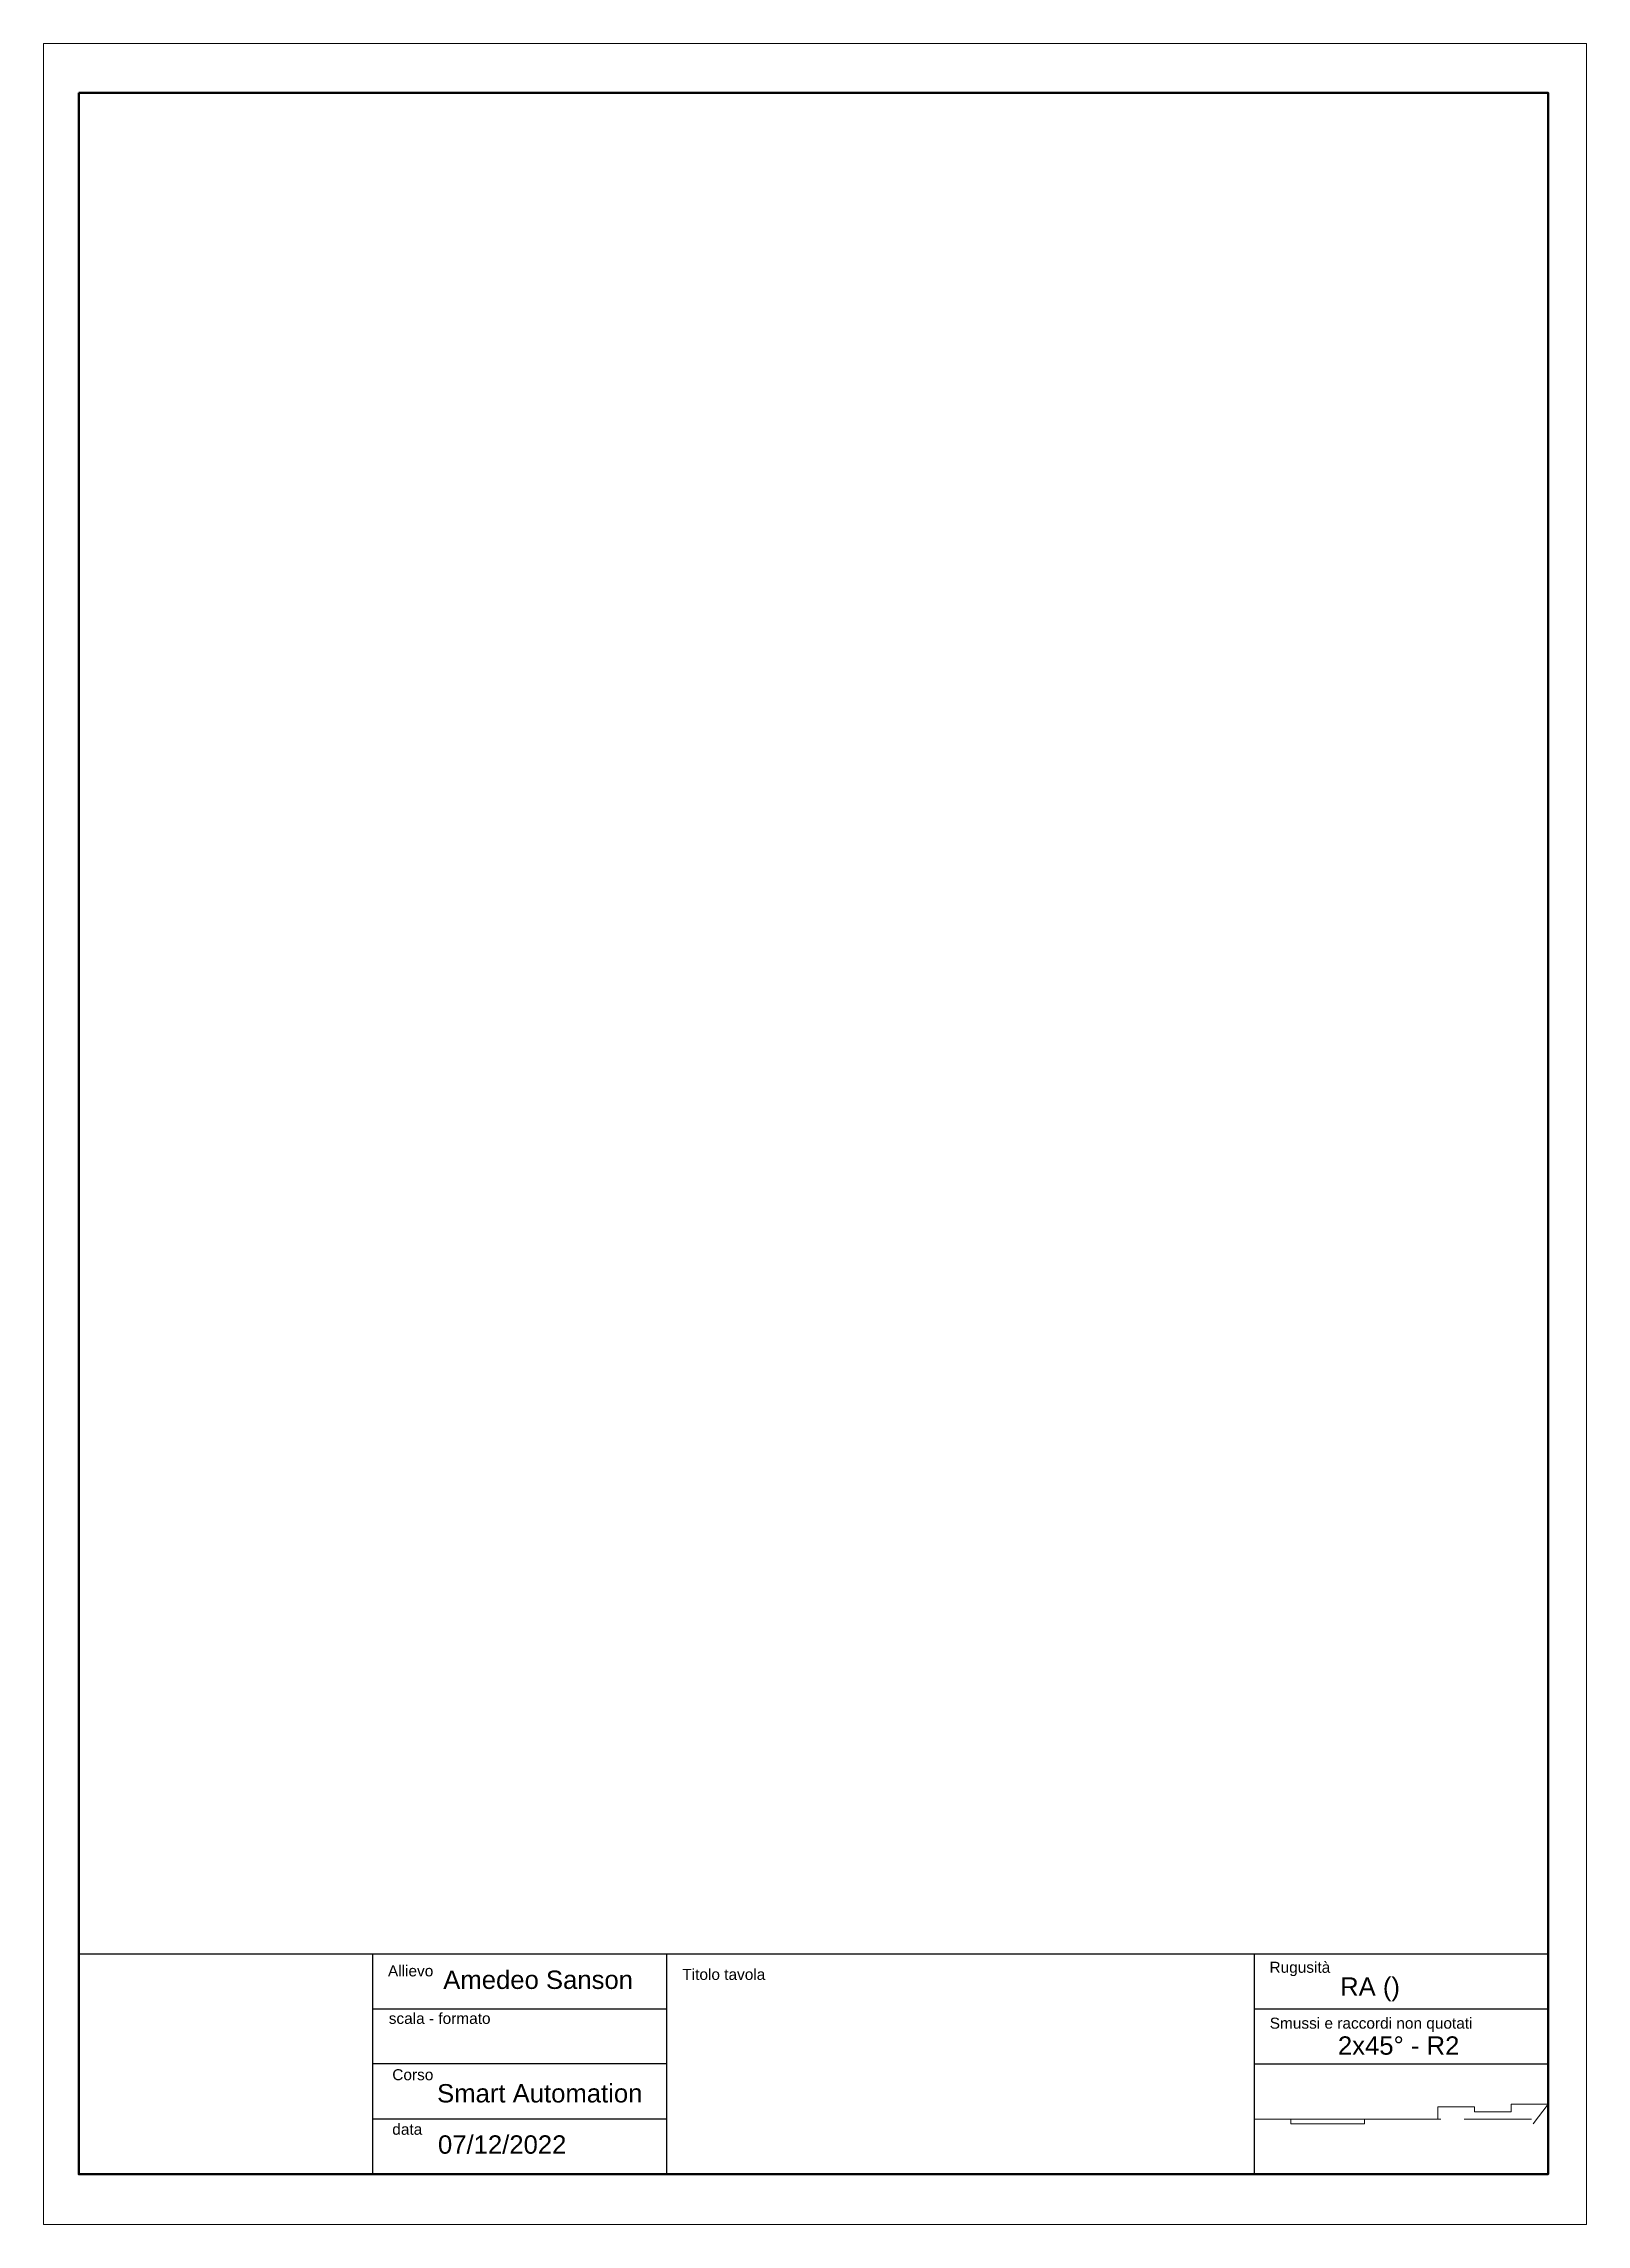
# Model space of a CAD drawing. Header units: millimetres. Extents: x 316 to 526, y 307 to 604.
import ezdxf

# ---------------------------------------------------------------- set-up
doc = ezdxf.new("R2010")
doc.units = ezdxf.units.MM
doc.linetypes.add('CENTRO2', pattern=[28.575, 19.05, -3.175, 3.175, -3.175])
for name, color, linetype, lineweight in [('01-Linea sottiile', 8, 'Continuous', 15), ('04-Linea assi', 4, 'CENTRO2', 15), ('07-Squadratura', 5, 'Continuous', 50), ('08-Foglio', 3, 'Continuous', 15)]:
    doc.layers.add(name, color=color, linetype=linetype, lineweight=lineweight)
doc.layers.add('09-Cartiglio', color=30, linetype='Continuous')
doc.styles.get("Standard").update_dxf_attribs({"font": 'arial.ttf'})

msp = doc.modelspace()

# ---------------------------------------------------------------- linework, layer by layer
at = {"layer": '01-Linea sottiile'}
for p, q in [((480.39, 321.49), (480.39, 321.49)), ((480.39, 321.49), (485.39, 321.49)), ((485.39, 321.49), (485.39, 320.86)), ((485.39, 320.86), (495.39, 320.86)), ((495.39, 320.86), (495.39, 321.49)), ((495.39, 321.49), (505.39, 321.49)), ((505.39, 321.49), (505.39, 323.15)), ((505.39, 323.15), (510.39, 323.15)), ((510.39, 323.15), (510.39, 322.46)), ((510.39, 322.46), (515.39, 322.46)), ((515.39, 322.46), (515.39, 323.52)), ((515.39, 323.52), (520.39, 323.52)), ((520.39, 323.52), (518.39, 320.86))]:
    msp.add_line(p, q, dxfattribs=at)
at = {"layer": '04-Linea assi'}
msp.add_line((480.39, 321.49), (518.16, 321.49), dxfattribs=at)
at = {"layer": '07-Squadratura'}
msp.add_lwpolyline([(320.39, 597.45), (520.39, 597.45), (520.39, 313.98), (320.39, 313.98)], close=True, dxfattribs=at)
at = {"layer": '08-Foglio'}
msp.add_lwpolyline([(315.61, 604.14), (525.61, 604.14), (525.61, 307.14), (315.61, 307.14)], close=True, dxfattribs=at)
at = {"layer": '09-Cartiglio'}
for p, q in [((320.39, 344.01), (360.39, 344.01)), ((360.39, 344.01), (360.39, 313.98)), ((360.39, 344.01), (400.39, 344.01)), ((360.39, 344.01), (360.39, 336.51)), ((400.39, 344.01), (480.39, 344.01)), ((400.39, 344.01), (400.39, 313.98)), ((480.39, 344.01), (520.39, 344.01)), ((480.39, 344.01), (480.39, 313.98)), ((360.39, 336.51), (400.39, 336.51)), ((400.39, 336.51), (400.39, 329.01)), ((480.39, 336.51), (520.39, 336.51)), ((400.39, 329.01), (360.39, 329.01)), ((360.39, 329.01), (360.39, 321.51)), ((480.39, 329.01), (520.39, 329.01)), ((360.39, 321.51), (400.39, 321.51))]:
    msp.add_line(p, q, dxfattribs=at)

# ---------------------------------------------------------------- texts
at = {"layer": '09-Cartiglio', "char_height": 1.5, "attachment_point": 1}
for s, insert, width in [('Allievo', (362.48, 342.42), 1.4841), ('Titolo tavola', (402.55, 341.94), 14.6775), ('Rugusità', (482.48, 342.91), 1.4841), ('scala - formato', (362.59, 335.95), 15.6373), ('Smussi e raccordi non quotati', (482.51, 335.3), 30.5081), ('Corso', (363.07, 328.28), 1.4841), ('data', (363.07, 320.85), 1.4841)]:
    msp.add_mtext(s, dxfattribs=dict(at, insert=insert, width=width))
at = {"layer": '09-Cartiglio', "char_height": 2.5, "attachment_point": 1}
for s, insert in [('Amedeo Sanson', (370.01, 341.71)), ('RA ()', (492.09, 340.78)), ('2x45° - R2', (491.79, 332.75)), ('Smart Automation', (369.17, 326.25)), ('07/12/2022', (369.29, 319.27))]:
    msp.add_mtext_dynamic_manual_height_columns(s, width=34.7419, gutter_width=12.5, heights=[3.58], dxfattribs=dict(at, insert=insert))

doc.saveas('drawing.dxf')
